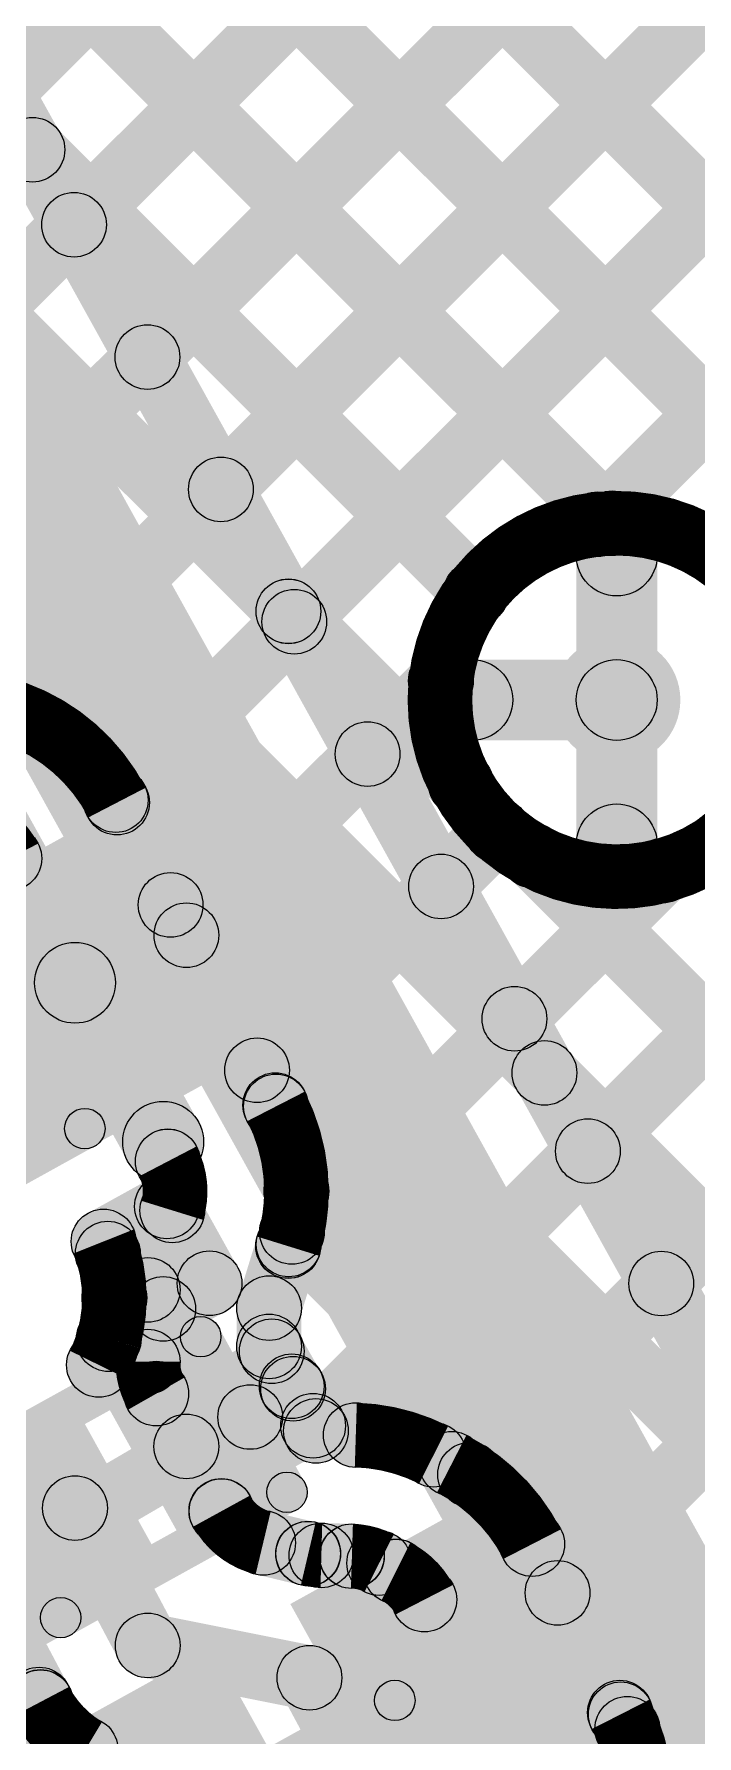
# Model space of a CAD drawing. Header units: millimetres. Extents: x 2.72 to 4.82, y 2.46 to 3.29.
# Drawn here: x 4.3459 to 4.4279, y 2.7638 to 2.9744 of the extents above; entities that cross this region are included whole.
import ezdxf

# ---------------------------------------------------------------- set-up
doc = ezdxf.new("R2010")
doc.units = ezdxf.units.MM
doc.header["$MEASUREMENT"] = 0
for name, color, linetype in [('BottomLayer', 5, 'Continuous'), ('BottomPaste', 16, 'Continuous'), ('BottomSolder', 6, 'Continuous'), ('TopLayer', 1, 'Continuous'), ('TopOverlay', 2, 'Continuous'), ('TopPaste', 8, 'Continuous'), ('TopSolder', 216, 'Continuous'), ('ViaHoleLayer', 16, 'Continuous')]:
    doc.layers.add(name, color=color, linetype=linetype)

# ---------------------------------------------------------------- blocks, each defined once
blk = doc.blocks.new('CAP_0201_B_8')
at = {"layer": 'BottomLayer'}
for points in [[(-0.01772, 0.00591), (-0.00591, 0.00591), (-0.00591, -0.00591), (-0.01772, -0.00591)], [(0.00591, 0.00591), (0.01772, 0.00591), (0.01772, -0.00591), (0.00591, -0.00591)]]:
    blk.add_hatch(color=5, dxfattribs=at).paths.add_polyline_path(points)
at = {"layer": 'BottomPaste'}
for points in [[(-0.01772, 0.00591), (-0.00591, 0.00591), (-0.00591, -0.00591), (-0.01772, -0.00591)], [(0.00591, 0.00591), (0.01772, 0.00591), (0.01772, -0.00591), (0.00591, -0.00591)]]:
    blk.add_hatch(color=16, dxfattribs=at).paths.add_polyline_path(points)
at = {"layer": 'BottomSolder'}
for points in [[(-0.01988, 0.00807), (-0.00374, 0.00807), (-0.00374, -0.00807), (-0.01988, -0.00807)], [(0.00374, 0.00807), (0.01988, 0.00807), (0.01988, -0.00807), (0.00374, -0.00807)]]:
    blk.add_hatch(color=6, dxfattribs=at).paths.add_polyline_path(points)
blk = doc.blocks.new('CAP_0201_B_9')
at = {"layer": 'BottomLayer'}
for points in [[(-0.01772, 0.00591), (-0.00591, 0.00591), (-0.00591, -0.00591), (-0.01772, -0.00591)], [(0.00591, 0.00591), (0.01772, 0.00591), (0.01772, -0.00591), (0.00591, -0.00591)]]:
    blk.add_hatch(color=5, dxfattribs=at).paths.add_polyline_path(points)
at = {"layer": 'BottomPaste'}
for points in [[(-0.01772, 0.00591), (-0.00591, 0.00591), (-0.00591, -0.00591), (-0.01772, -0.00591)], [(0.00591, 0.00591), (0.01772, 0.00591), (0.01772, -0.00591), (0.00591, -0.00591)]]:
    blk.add_hatch(color=16, dxfattribs=at).paths.add_polyline_path(points)
at = {"layer": 'BottomSolder'}
for points in [[(-0.01988, 0.00807), (-0.00374, 0.00807), (-0.00374, -0.00807), (-0.01988, -0.00807)], [(0.00374, 0.00807), (0.01988, 0.00807), (0.01988, -0.00807), (0.00374, -0.00807)]]:
    blk.add_hatch(color=6, dxfattribs=at).paths.add_polyline_path(points)
blk = doc.blocks.new('R__0402_B_44')
at = {"layer": 'BottomLayer'}
for points in [[(-0.0095, 0.0125), (-0.0095, -0.0125), (-0.0275, -0.0125), (-0.0275, 0.0125)], [(0.0275, 0.0125), (0.0275, -0.0125), (0.0095, -0.0125), (0.0095, 0.0125)]]:
    blk.add_hatch(color=5, dxfattribs=at).paths.add_polyline_path(points)
at = {"layer": 'BottomPaste'}
for points in [[(-0.0095, 0.0125), (-0.0095, -0.0125), (-0.0275, -0.0125), (-0.0275, 0.0125)], [(0.0275, 0.0125), (0.0275, -0.0125), (0.0095, -0.0125), (0.0095, 0.0125)]]:
    blk.add_hatch(color=16, dxfattribs=at).paths.add_polyline_path(points)
at = {"layer": 'BottomSolder'}
for points in [[(-0.0055, 0.0165), (-0.0055, -0.0165), (-0.0315, -0.0165), (-0.0315, 0.0165)], [(0.0315, 0.0165), (0.0315, -0.0165), (0.0055, -0.0165), (0.0055, 0.0165)]]:
    blk.add_hatch(color=6, dxfattribs=at).paths.add_polyline_path(points)
blk = doc.blocks.new('R__0402_B_45')
at = {"layer": 'BottomLayer'}
for points in [[(-0.0095, 0.0125), (-0.0095, -0.0125), (-0.0275, -0.0125), (-0.0275, 0.0125)], [(0.0275, 0.0125), (0.0275, -0.0125), (0.0095, -0.0125), (0.0095, 0.0125)]]:
    blk.add_hatch(color=5, dxfattribs=at).paths.add_polyline_path(points)
at = {"layer": 'BottomPaste'}
for points in [[(-0.0095, 0.0125), (-0.0095, -0.0125), (-0.0275, -0.0125), (-0.0275, 0.0125)], [(0.0275, 0.0125), (0.0275, -0.0125), (0.0095, -0.0125), (0.0095, 0.0125)]]:
    blk.add_hatch(color=16, dxfattribs=at).paths.add_polyline_path(points)
at = {"layer": 'BottomSolder'}
for points in [[(-0.0055, 0.0165), (-0.0055, -0.0165), (-0.0315, -0.0165), (-0.0315, 0.0165)], [(0.0315, 0.0165), (0.0315, -0.0165), (0.0055, -0.0165), (0.0055, 0.0165)]]:
    blk.add_hatch(color=6, dxfattribs=at).paths.add_polyline_path(points)
blk = doc.blocks.new('LED_0201_87')
at = {"layer": 'TopLayer'}
for points in [[(-0.01181, 0.00689), (-0.00394, 0.00689), (-0.00394, -0.00689), (-0.01181, -0.00689)], [(0.00394, 0.00689), (0.01181, 0.00689), (0.01181, -0.00689), (0.00394, -0.00689)]]:
    blk.add_hatch(color=1, dxfattribs=at).paths.add_polyline_path(points)
at = {"layer": 'TopOverlay'}
h = blk.add_hatch(color=2, dxfattribs=at)
edge = h.paths.add_edge_path()
edge.add_arc((-0.016, 0.011), 0.0025, 0, 360)
h = blk.add_hatch(color=2, dxfattribs=at)
edge = h.paths.add_edge_path()
edge.add_arc((-0.016, 0.011), 0.0025, 0, 360)
for points in [[(0.016, 0.0135), (0.016, 0.0085), (-0.016, 0.0085), (-0.016, 0.0135)], [(0.016, -0.013), (0.029, -0.013), (0.029, 0.013), (0.016, 0.013)], [(-0.0135, -0.011), (-0.0185, -0.011), (-0.0185, 0.011), (-0.0135, 0.011)], [(0.013, -0.011), (0.017, -0.011), (0.017, 0.011), (0.013, 0.011)], [(0.016, -0.0085), (0.016, -0.0135), (-0.016, -0.0135), (-0.016, -0.0085)]]:
    blk.add_hatch(color=2, dxfattribs=at).paths.add_polyline_path(points)
h = blk.add_hatch(color=2, dxfattribs=at)
edge = h.paths.add_edge_path()
edge.add_arc((0.016, 0.011), 0.0025, 0, 360)
h = blk.add_hatch(color=2, dxfattribs=at)
edge = h.paths.add_edge_path()
edge.add_arc((-0.016, -0.011), 0.0025, 0, 360)
h = blk.add_hatch(color=2, dxfattribs=at)
edge = h.paths.add_edge_path()
edge.add_arc((-0.016, -0.011), 0.0025, 0, 360)
h = blk.add_hatch(color=2, dxfattribs=at)
edge = h.paths.add_edge_path()
edge.add_arc((0.016, -0.011), 0.0025, 0, 360)
at = {"layer": 'TopPaste'}
for points in [[(-0.01181, 0.00689), (-0.00394, 0.00689), (-0.00394, -0.00689), (-0.01181, -0.00689)], [(0.00394, 0.00689), (0.01181, 0.00689), (0.01181, -0.00689), (0.00394, -0.00689)]]:
    blk.add_hatch(color=8, dxfattribs=at).paths.add_polyline_path(points)
at = {"layer": 'TopSolder'}
for points in [[(-0.01398, 0.00906), (-0.00177, 0.00906), (-0.00177, -0.00906), (-0.01398, -0.00906)], [(0.00177, 0.00906), (0.01398, 0.00906), (0.01398, -0.00906), (0.00177, -0.00906)]]:
    blk.add_hatch(color=216, dxfattribs=at).paths.add_polyline_path(points)
at = {"layer": 'TopOverlay'}
for centre in [(-0.016, 0.011), (-0.016, 0.011), (0.016, 0.011), (-0.016, -0.011), (-0.016, -0.011), (0.016, -0.011)]:
    blk.add_circle(centre, 0.0025, dxfattribs=at)
blk = doc.blocks.new('LED_0201_88')
at = {"layer": 'TopLayer'}
for points in [[(-0.01181, 0.00689), (-0.00394, 0.00689), (-0.00394, -0.00689), (-0.01181, -0.00689)], [(0.00394, 0.00689), (0.01181, 0.00689), (0.01181, -0.00689), (0.00394, -0.00689)]]:
    blk.add_hatch(color=1, dxfattribs=at).paths.add_polyline_path(points)
at = {"layer": 'TopOverlay'}
h = blk.add_hatch(color=2, dxfattribs=at)
edge = h.paths.add_edge_path()
edge.add_arc((-0.016, 0.011), 0.0025, 0, 360)
h = blk.add_hatch(color=2, dxfattribs=at)
edge = h.paths.add_edge_path()
edge.add_arc((-0.016, 0.011), 0.0025, 0, 360)
for points in [[(0.016, 0.0135), (0.016, 0.0085), (-0.016, 0.0085), (-0.016, 0.0135)], [(0.016, -0.013), (0.029, -0.013), (0.029, 0.013), (0.016, 0.013)], [(-0.0135, -0.011), (-0.0185, -0.011), (-0.0185, 0.011), (-0.0135, 0.011)], [(0.013, -0.011), (0.017, -0.011), (0.017, 0.011), (0.013, 0.011)], [(0.016, -0.0085), (0.016, -0.0135), (-0.016, -0.0135), (-0.016, -0.0085)]]:
    blk.add_hatch(color=2, dxfattribs=at).paths.add_polyline_path(points)
h = blk.add_hatch(color=2, dxfattribs=at)
edge = h.paths.add_edge_path()
edge.add_arc((0.016, 0.011), 0.0025, 0, 360)
h = blk.add_hatch(color=2, dxfattribs=at)
edge = h.paths.add_edge_path()
edge.add_arc((-0.016, -0.011), 0.0025, 0, 360)
h = blk.add_hatch(color=2, dxfattribs=at)
edge = h.paths.add_edge_path()
edge.add_arc((-0.016, -0.011), 0.0025, 0, 360)
h = blk.add_hatch(color=2, dxfattribs=at)
edge = h.paths.add_edge_path()
edge.add_arc((0.016, -0.011), 0.0025, 0, 360)
at = {"layer": 'TopPaste'}
for points in [[(-0.01181, 0.00689), (-0.00394, 0.00689), (-0.00394, -0.00689), (-0.01181, -0.00689)], [(0.00394, 0.00689), (0.01181, 0.00689), (0.01181, -0.00689), (0.00394, -0.00689)]]:
    blk.add_hatch(color=8, dxfattribs=at).paths.add_polyline_path(points)
at = {"layer": 'TopSolder'}
for points in [[(-0.01398, 0.00906), (-0.00177, 0.00906), (-0.00177, -0.00906), (-0.01398, -0.00906)], [(0.00177, 0.00906), (0.01398, 0.00906), (0.01398, -0.00906), (0.00177, -0.00906)]]:
    blk.add_hatch(color=216, dxfattribs=at).paths.add_polyline_path(points)
at = {"layer": 'TopOverlay'}
for centre in [(-0.016, 0.011), (-0.016, 0.011), (0.016, 0.011), (-0.016, -0.011), (-0.016, -0.011), (0.016, -0.011)]:
    blk.add_circle(centre, 0.0025, dxfattribs=at)
blk = doc.blocks.new('LED_0201_89')
at = {"layer": 'TopLayer'}
for points in [[(-0.01181, 0.00689), (-0.00394, 0.00689), (-0.00394, -0.00689), (-0.01181, -0.00689)], [(0.00394, 0.00689), (0.01181, 0.00689), (0.01181, -0.00689), (0.00394, -0.00689)]]:
    blk.add_hatch(color=1, dxfattribs=at).paths.add_polyline_path(points)
at = {"layer": 'TopOverlay'}
h = blk.add_hatch(color=2, dxfattribs=at)
edge = h.paths.add_edge_path()
edge.add_arc((-0.016, 0.011), 0.0025, 0, 360)
h = blk.add_hatch(color=2, dxfattribs=at)
edge = h.paths.add_edge_path()
edge.add_arc((-0.016, 0.011), 0.0025, 0, 360)
for points in [[(0.016, 0.0135), (0.016, 0.0085), (-0.016, 0.0085), (-0.016, 0.0135)], [(0.016, -0.013), (0.029, -0.013), (0.029, 0.013), (0.016, 0.013)], [(-0.0135, -0.011), (-0.0185, -0.011), (-0.0185, 0.011), (-0.0135, 0.011)], [(0.013, -0.011), (0.017, -0.011), (0.017, 0.011), (0.013, 0.011)], [(0.016, -0.0085), (0.016, -0.0135), (-0.016, -0.0135), (-0.016, -0.0085)]]:
    blk.add_hatch(color=2, dxfattribs=at).paths.add_polyline_path(points)
h = blk.add_hatch(color=2, dxfattribs=at)
edge = h.paths.add_edge_path()
edge.add_arc((0.016, 0.011), 0.0025, 0, 360)
h = blk.add_hatch(color=2, dxfattribs=at)
edge = h.paths.add_edge_path()
edge.add_arc((-0.016, -0.011), 0.0025, 0, 360)
h = blk.add_hatch(color=2, dxfattribs=at)
edge = h.paths.add_edge_path()
edge.add_arc((-0.016, -0.011), 0.0025, 0, 360)
h = blk.add_hatch(color=2, dxfattribs=at)
edge = h.paths.add_edge_path()
edge.add_arc((0.016, -0.011), 0.0025, 0, 360)
at = {"layer": 'TopPaste'}
for points in [[(-0.01181, 0.00689), (-0.00394, 0.00689), (-0.00394, -0.00689), (-0.01181, -0.00689)], [(0.00394, 0.00689), (0.01181, 0.00689), (0.01181, -0.00689), (0.00394, -0.00689)]]:
    blk.add_hatch(color=8, dxfattribs=at).paths.add_polyline_path(points)
at = {"layer": 'TopSolder'}
for points in [[(-0.01398, 0.00906), (-0.00177, 0.00906), (-0.00177, -0.00906), (-0.01398, -0.00906)], [(0.00177, 0.00906), (0.01398, 0.00906), (0.01398, -0.00906), (0.00177, -0.00906)]]:
    blk.add_hatch(color=216, dxfattribs=at).paths.add_polyline_path(points)
at = {"layer": 'TopOverlay'}
for centre in [(-0.016, 0.011), (-0.016, 0.011), (0.016, 0.011), (-0.016, -0.011), (-0.016, -0.011), (0.016, -0.011)]:
    blk.add_circle(centre, 0.0025, dxfattribs=at)

msp = doc.modelspace()

# ---------------------------------------------------------------- hatches: boundary and pattern name
at = {"layer": 'BottomLayer'}
for points in [[(4.44375, 2.70521), (4.46723, 2.71823), (4.15566, 3.28032), (4.13217, 3.2673)], [(4.22305, 3.17318), (4.23005, 3.17706), (4.45291, 2.77499), (4.44592, 2.77111)], [(4.2297, 3.17229), (4.23536, 3.17795), (4.49711, 2.9162), (4.49146, 2.91054)], [(4.34463, 2.96436), (4.33897, 2.97002), (4.5469, 3.17795), (4.55256, 3.17229)], [(4.35371, 2.94798), (4.34805, 2.95364), (4.57236, 3.17795), (4.57802, 3.17229)], [(4.36279, 2.93161), (4.35713, 2.93726), (4.59781, 3.17795), (4.60347, 3.17229)], [(4.37187, 2.91523), (4.36621, 2.92089), (4.62327, 3.17795), (4.62893, 3.17229)], [(4.38094, 2.89885), (4.37529, 2.90451), (4.64873, 3.17795), (4.65438, 3.17229)], [(4.41847, 2.91092), (4.41281, 2.91657), (4.66357, 3.16734), (4.66923, 3.16168)], [(4.24793, 3.1286), (4.25359, 3.13426), (4.47726, 2.91059), (4.4716, 2.90493)], [(4.27959, 3.07149), (4.28525, 3.07715), (4.44763, 2.91477), (4.44197, 2.90911)], [(4.31125, 3.01437), (4.31691, 3.02003), (4.42025, 2.91669), (4.41459, 2.91104)], [(4.34291, 2.95726), (4.34857, 2.96291), (4.40342, 2.90807), (4.39776, 2.90241)], [(4.423, 2.892), (4.413, 2.892), (4.413, 2.90987), (4.423, 2.90987)], [(4.37457, 2.90014), (4.38023, 2.9058), (4.40157, 2.88446), (4.39591, 2.8788)], [(4.37458, 2.90014), (4.38023, 2.90579), (4.40157, 2.88445), (4.39591, 2.8788)], [(4.39002, 2.88247), (4.38437, 2.88813), (4.39343, 2.89719), (4.39908, 2.89153)], [(4.40013, 2.887), (4.40013, 2.897), (4.418, 2.897), (4.418, 2.887)], [(4.423, 2.87413), (4.413, 2.87413), (4.413, 2.892), (4.423, 2.892)], [(4.33572, 2.87425), (4.34446, 2.8791), (4.35537, 2.85942), (4.34663, 2.85458)], [(4.34969, 2.83489), (4.37945, 2.85138), (4.36431, 2.8787), (4.33455, 2.86221)], [(4.3991, 2.8661), (4.39344, 2.87175), (4.40039, 2.8787), (4.40605, 2.87304)], [(4.4048, 2.86991), (4.41046, 2.87557), (4.47289, 2.81314), (4.46724, 2.80748)], [(4.4048, 2.86991), (4.41045, 2.87557), (4.47289, 2.81313), (4.46724, 2.80748)], [(4.42634, 2.81696), (4.42068, 2.82262), (4.47467, 2.87661), (4.48032, 2.87095)], [(4.40818, 2.84972), (4.40252, 2.85538), (4.42085, 2.87371), (4.42651, 2.86805)], [(4.41726, 2.83334), (4.4116, 2.839), (4.44611, 2.8735), (4.45176, 2.86785)], [(4.34663, 2.85458), (4.35537, 2.85942), (4.36628, 2.83975), (4.35754, 2.8349)], [(4.40624, 2.84302), (4.41189, 2.84868), (4.46381, 2.79676), (4.45816, 2.7911)], [(4.35647, 2.82149), (4.35259, 2.82849), (4.36043, 2.83283), (4.36431, 2.82584)], [(4.35887, 2.82739), (4.36586, 2.83127), (4.37114, 2.82176), (4.36414, 2.81788)], [(4.35223, 2.82066), (4.35789, 2.82631), (4.36474, 2.81947), (4.35908, 2.81381)], [(4.35711, 2.80941), (4.35323, 2.8164), (4.3657, 2.82331), (4.36958, 2.81632)], [(4.34006, 2.77957), (4.33602, 2.78648), (4.37065, 2.80673), (4.37469, 2.79982)], [(4.39569, 2.74989), (4.42545, 2.76638), (4.41031, 2.7937), (4.38055, 2.77721)], [(4.36724, 2.77278), (4.34813, 2.76219), (4.36743, 2.72736), (4.38655, 2.73795)]]:
    msp.add_hatch(color=5, dxfattribs=at).paths.add_polyline_path(points)
h = msp.add_hatch(color=5, dxfattribs=at)
edge = h.paths.add_edge_path()
edge.add_arc((4.34574, 2.96009), 0.004, 0, 360)
h = msp.add_hatch(color=5, dxfattribs=at)
edge = h.paths.add_edge_path()
edge.add_arc((4.35088, 2.95081), 0.004, 0, 360)
h = msp.add_hatch(color=5, dxfattribs=at)
edge = h.paths.add_edge_path()
edge.add_arc((4.35996, 2.93443), 0.004, 0, 360)
h = msp.add_hatch(color=5, dxfattribs=at)
edge = h.paths.add_edge_path()
edge.add_arc((4.36904, 2.91806), 0.004, 0, 360)
h = msp.add_hatch(color=5, dxfattribs=at)
edge = h.paths.add_edge_path()
edge.add_arc((4.41564, 2.91375), 0.004, 0, 360)
h = msp.add_hatch(color=5, dxfattribs=at)
edge = h.paths.add_edge_path()
edge.add_arc((4.41742, 2.91387), 0.004, 0, 360)
h = msp.add_hatch(color=5, dxfattribs=at)
edge = h.paths.add_edge_path()
edge.add_arc((4.418, 2.90987), 0.005, 0, 360)
h = msp.add_hatch(color=5, dxfattribs=at)
edge = h.paths.add_edge_path()
edge.add_arc((4.40059, 2.90524), 0.004, 0, 360)
h = msp.add_hatch(color=5, dxfattribs=at)
edge = h.paths.add_edge_path()
edge.add_arc((4.3774, 2.90297), 0.004, 0, 360)
h = msp.add_hatch(color=5, dxfattribs=at)
edge = h.paths.add_edge_path()
edge.add_arc((4.3774, 2.90296), 0.004, 0, 360)
h = msp.add_hatch(color=5, dxfattribs=at)
edge = h.paths.add_edge_path()
edge.add_arc((4.37812, 2.90168), 0.004, 0, 360)
h = msp.add_hatch(color=5, dxfattribs=at)
edge = h.paths.add_edge_path()
edge.add_arc((4.39625, 2.89436), 0.004, 0, 360)
h = msp.add_hatch(color=5, dxfattribs=at)
edge = h.paths.add_edge_path()
edge.add_arc((4.418, 2.892), 0.00787, 0, 360)
h = msp.add_hatch(color=5, dxfattribs=at)
edge = h.paths.add_edge_path()
edge.add_arc((4.40013, 2.892), 0.005, 0, 360)
h = msp.add_hatch(color=5, dxfattribs=at)
edge = h.paths.add_edge_path()
edge.add_arc((4.418, 2.892), 0.005, 0, 360)
h = msp.add_hatch(color=5, dxfattribs=at)
edge = h.paths.add_edge_path()
edge.add_arc((4.418, 2.892), 0.005, 0, 360)
h = msp.add_hatch(color=5, dxfattribs=at)
edge = h.paths.add_edge_path()
edge.add_arc((4.418, 2.892), 0.005, 0, 360)
h = msp.add_hatch(color=5, dxfattribs=at)
edge = h.paths.add_edge_path()
edge.add_arc((4.38719, 2.8853), 0.004, 0, 360)
h = msp.add_hatch(color=5, dxfattribs=at)
edge = h.paths.add_edge_path()
edge.add_arc((4.39874, 2.88163), 0.004, 0, 360)
h = msp.add_hatch(color=5, dxfattribs=at)
edge = h.paths.add_edge_path()
edge.add_arc((4.39874, 2.88163), 0.004, 0, 360)
h = msp.add_hatch(color=5, dxfattribs=at)
edge = h.paths.add_edge_path()
edge.add_arc((4.40322, 2.87587), 0.004, 0, 360)
h = msp.add_hatch(color=5, dxfattribs=at)
edge = h.paths.add_edge_path()
edge.add_arc((4.418, 2.87413), 0.005, 0, 360)
h = msp.add_hatch(color=5, dxfattribs=at)
edge = h.paths.add_edge_path()
edge.add_arc((4.43124, 2.87459), 0.004, 0, 360)
h = msp.add_hatch(color=5, dxfattribs=at)
edge = h.paths.add_edge_path()
edge.add_arc((4.40763, 2.87274), 0.004, 0, 360)
h = msp.add_hatch(color=5, dxfattribs=at)
edge = h.paths.add_edge_path()
edge.add_arc((4.40763, 2.87274), 0.004, 0, 360)
h = msp.add_hatch(color=5, dxfattribs=at)
edge = h.paths.add_edge_path()
edge.add_arc((4.42368, 2.87088), 0.004, 0, 360)
h = msp.add_hatch(color=5, dxfattribs=at)
edge = h.paths.add_edge_path()
edge.add_arc((4.39627, 2.86892), 0.004, 0, 360)
h = msp.add_hatch(color=5, dxfattribs=at)
edge = h.paths.add_edge_path()
edge.add_arc((4.351, 2.857), 0.005, 0, 360)
h = msp.add_hatch(color=5, dxfattribs=at)
edge = h.paths.add_edge_path()
edge.add_arc((4.351, 2.857), 0.005, 0, 360)
h = msp.add_hatch(color=5, dxfattribs=at)
edge = h.paths.add_edge_path()
edge.add_arc((4.40535, 2.85255), 0.004, 0, 360)
h = msp.add_hatch(color=5, dxfattribs=at)
edge = h.paths.add_edge_path()
edge.add_arc((4.40906, 2.84585), 0.004, 0, 360)
h = msp.add_hatch(color=5, dxfattribs=at)
edge = h.paths.add_edge_path()
edge.add_arc((4.36191, 2.83732), 0.005, 0, 360)
h = msp.add_hatch(color=5, dxfattribs=at)
edge = h.paths.add_edge_path()
edge.add_arc((4.41443, 2.83617), 0.004, 0, 360)
h = msp.add_hatch(color=5, dxfattribs=at)
edge = h.paths.add_edge_path()
edge.add_arc((4.36237, 2.82933), 0.004, 0, 360)
h = msp.add_hatch(color=5, dxfattribs=at)
edge = h.paths.add_edge_path()
edge.add_arc((4.36237, 2.82933), 0.004, 0, 360)
h = msp.add_hatch(color=5, dxfattribs=at)
edge = h.paths.add_edge_path()
edge.add_arc((4.35453, 2.82499), 0.004, 0, 360)
h = msp.add_hatch(color=5, dxfattribs=at)
edge = h.paths.add_edge_path()
edge.add_arc((4.35453, 2.82499), 0.004, 0, 360)
h = msp.add_hatch(color=5, dxfattribs=at)
edge = h.paths.add_edge_path()
edge.add_arc((4.35506, 2.82349), 0.004, 0, 360)
h = msp.add_hatch(color=5, dxfattribs=at)
edge = h.paths.add_edge_path()
edge.add_arc((4.36764, 2.81982), 0.004, 0, 360)
h = msp.add_hatch(color=5, dxfattribs=at)
edge = h.paths.add_edge_path()
edge.add_arc((4.36764, 2.81982), 0.004, 0, 360)
h = msp.add_hatch(color=5, dxfattribs=at)
edge = h.paths.add_edge_path()
edge.add_arc((4.42351, 2.81979), 0.004, 0, 360)
h = msp.add_hatch(color=5, dxfattribs=at)
edge = h.paths.add_edge_path()
edge.add_arc((4.35587, 2.818), 0.004, 0, 360)
h = msp.add_hatch(color=5, dxfattribs=at)
edge = h.paths.add_edge_path()
edge.add_arc((4.35587, 2.818), 0.004, 0, 360)
h = msp.add_hatch(color=5, dxfattribs=at)
edge = h.paths.add_edge_path()
edge.add_arc((4.36191, 2.81664), 0.004, 0, 360)
h = msp.add_hatch(color=5, dxfattribs=at)
edge = h.paths.add_edge_path()
edge.add_arc((4.35517, 2.8129), 0.004, 0, 360)
h = msp.add_hatch(color=5, dxfattribs=at)
edge = h.paths.add_edge_path()
edge.add_arc((4.35517, 2.8129), 0.004, 0, 360)
h = msp.add_hatch(color=5, dxfattribs=at)
edge = h.paths.add_edge_path()
edge.add_arc((4.35517, 2.8129), 0.004, 0, 360)
h = msp.add_hatch(color=5, dxfattribs=at)
edge = h.paths.add_edge_path()
edge.add_arc((4.35395, 2.80971), 0.004, 0, 360)
h = msp.add_hatch(color=5, dxfattribs=at)
edge = h.paths.add_edge_path()
edge.add_arc((4.37267, 2.80327), 0.004, 0, 360)
at = {"layer": 'TopLayer'}
for points in [[(4.16797, 3.18311), (4.17363, 3.18877), (4.44763, 2.91477), (4.44197, 2.90911)], [(4.19344, 3.1831), (4.19909, 3.18876), (4.47726, 2.91059), (4.4716, 2.90493)], [(4.2189, 3.18309), (4.22456, 3.18875), (4.49711, 2.9162), (4.49146, 2.91054)], [(4.32454, 2.94426), (4.31888, 2.94992), (4.55756, 3.1886), (4.56321, 3.18294)], [(4.32841, 2.92269), (4.32276, 2.92834), (4.583, 3.18859), (4.58866, 3.18293)], [(4.32923, 2.89805), (4.32357, 2.90371), (4.60845, 3.18858), (4.6141, 3.18292)], [(4.3447, 2.88806), (4.33905, 2.89372), (4.63389, 3.18857), (4.63955, 3.18291)], [(4.35887, 2.87677), (4.35321, 2.88243), (4.65934, 3.18856), (4.66499, 3.1829)], [(4.41847, 2.91092), (4.41281, 2.91657), (4.67173, 3.17549), (4.67738, 3.16983)], [(4.19802, 3.12761), (4.20368, 3.13326), (4.42025, 2.91669), (4.41459, 2.91104)], [(4.27158, 3.02859), (4.27724, 3.03425), (4.40342, 2.90807), (4.39776, 2.90241)], [(4.27348, 3.00123), (4.27914, 3.00689), (4.40157, 2.88446), (4.39591, 2.8788)], [(4.27348, 3.00123), (4.27914, 3.00689), (4.40157, 2.88445), (4.39591, 2.8788)], [(4.41351, 2.77868), (4.40785, 2.78434), (4.5804, 2.95688), (4.58605, 2.95122)], [(4.32209, 2.92717), (4.32775, 2.93282), (4.4873, 2.77327), (4.48165, 2.76761)], [(4.42214, 2.76186), (4.41649, 2.76752), (4.57632, 2.92735), (4.58198, 2.9217)], [(4.423, 2.892), (4.413, 2.892), (4.413, 2.90987), (4.423, 2.90987)], [(4.36761, 2.86006), (4.36195, 2.86572), (4.39343, 2.89719), (4.39908, 2.89153)], [(4.40013, 2.887), (4.40013, 2.897), (4.418, 2.897), (4.418, 2.887)], [(4.423, 2.87413), (4.413, 2.87413), (4.413, 2.892), (4.423, 2.892)], [(4.35265, 2.87745), (4.35974, 2.88116), (4.37931, 2.84372), (4.37222, 2.84001)], [(4.37635, 2.84334), (4.37069, 2.849), (4.40039, 2.8787), (4.40605, 2.87304)], [(4.40269, 2.79331), (4.39703, 2.79897), (4.47467, 2.87661), (4.48032, 2.87095)], [(4.4048, 2.86991), (4.41046, 2.87557), (4.49672, 2.78931), (4.49106, 2.78366)], [(4.4048, 2.86991), (4.41045, 2.87557), (4.49671, 2.78931), (4.49106, 2.78365)], [(4.33934, 2.87053), (4.34643, 2.87424), (4.36602, 2.83677), (4.35893, 2.83306)], [(4.38025, 2.82179), (4.37459, 2.82745), (4.42085, 2.87371), (4.42651, 2.86805)], [(4.38328, 2.79936), (4.37762, 2.80502), (4.44611, 2.8735), (4.45176, 2.86785)], [(4.35999, 2.86381), (4.36565, 2.86946), (4.48083, 2.75428), (4.47517, 2.74862)], [(4.35891, 2.8331), (4.36604, 2.83673), (4.36605, 2.83672), (4.35892, 2.83309)], [(4.36382, 2.81782), (4.35618, 2.82018), (4.35921, 2.83002), (4.36685, 2.82767)], [(4.375, 2.82334), (4.38066, 2.829), (4.48047, 2.72918), (4.47482, 2.72353)], [(4.37882, 2.81557), (4.37118, 2.81792), (4.37354, 2.82561), (4.38119, 2.82326)], [(4.356, 2.819), (4.364, 2.819), (4.364, 2.81012), (4.356, 2.81012)], [(4.371, 2.81674), (4.379, 2.81674), (4.379, 2.812), (4.371, 2.812)], [(4.37186, 2.80942), (4.37881, 2.81338), (4.38128, 2.80905), (4.37433, 2.80509)], [(4.35758, 2.80417), (4.36453, 2.80814), (4.36825, 2.80162), (4.3613, 2.79765)], [(4.37445, 2.80486), (4.38149, 2.80867), (4.38431, 2.80346), (4.37728, 2.79965)], [(4.36126, 2.79773), (4.36829, 2.80154), (4.37262, 2.79356), (4.36558, 2.78975)], [(4.34746, 2.79013), (4.35454, 2.79387), (4.36354, 2.77687), (4.35646, 2.77313)], [(4.36558, 2.78976), (4.37262, 2.79356), (4.37264, 2.79352), (4.3656, 2.78972)], [(4.37334, 2.7838), (4.3752, 2.79158), (4.38075, 2.79025), (4.37889, 2.78247)], [(4.37889, 2.78247), (4.38075, 2.79025), (4.38078, 2.79025), (4.37892, 2.78247)], [(4.38136, 2.78215), (4.38157, 2.79015), (4.38533, 2.79005), (4.38512, 2.78205)], [(4.3851, 2.78205), (4.38535, 2.79005), (4.38538, 2.79004), (4.38512, 2.78205)], [(4.38683, 2.78161), (4.39041, 2.78877), (4.39247, 2.78774), (4.38889, 2.78058)], [(4.404, 2.7857), (4.41109, 2.78939), (4.42194, 2.76853), (4.41484, 2.76484)], [(4.33421, 2.78311), (4.34128, 2.78685), (4.35027, 2.76988), (4.3432, 2.76613)], [(4.38884, 2.78061), (4.39252, 2.78771), (4.39253, 2.78771), (4.38885, 2.7806)], [(4.39066, 2.77882), (4.39776, 2.78251), (4.40865, 2.76158), (4.40155, 2.75789)], [(4.35922, 2.77108), (4.36078, 2.77892), (4.38078, 2.77492), (4.37922, 2.76708)], [(4.37647, 2.76911), (4.38353, 2.77289), (4.3923, 2.75652), (4.38525, 2.75274)], [(4.14281, 2.55889), (4.13715, 2.56455), (4.34374, 2.77114), (4.3494, 2.76548)], [(4.34342, 2.75263), (4.33954, 2.75963), (4.35036, 2.76563), (4.35424, 2.75863)]]:
    msp.add_hatch(color=1, dxfattribs=at).paths.add_polyline_path(points)
h = msp.add_hatch(color=1, dxfattribs=at)
edge = h.paths.add_edge_path()
edge.add_arc((4.41564, 2.91375), 0.004, 0, 360)
h = msp.add_hatch(color=1, dxfattribs=at)
edge = h.paths.add_edge_path()
edge.add_arc((4.41742, 2.91387), 0.004, 0, 360)
h = msp.add_hatch(color=1, dxfattribs=at)
edge = h.paths.add_edge_path()
edge.add_arc((4.418, 2.90987), 0.005, 0, 360)
h = msp.add_hatch(color=1, dxfattribs=at)
edge = h.paths.add_edge_path()
edge.add_arc((4.40059, 2.90524), 0.004, 0, 360)
h = msp.add_hatch(color=1, dxfattribs=at)
edge = h.paths.add_edge_path()
edge.add_arc((4.39625, 2.89436), 0.004, 0, 360)
h = msp.add_hatch(color=1, dxfattribs=at)
edge = h.paths.add_edge_path()
edge.add_arc((4.418, 2.892), 0.00787, 0, 360)
h = msp.add_hatch(color=1, dxfattribs=at)
edge = h.paths.add_edge_path()
edge.add_arc((4.40013, 2.892), 0.005, 0, 360)
h = msp.add_hatch(color=1, dxfattribs=at)
edge = h.paths.add_edge_path()
edge.add_arc((4.418, 2.892), 0.005, 0, 360)
h = msp.add_hatch(color=1, dxfattribs=at)
edge = h.paths.add_edge_path()
edge.add_arc((4.418, 2.892), 0.005, 0, 360)
h = msp.add_hatch(color=1, dxfattribs=at)
edge = h.paths.add_edge_path()
edge.add_arc((4.418, 2.892), 0.005, 0, 360)
h = msp.add_hatch(color=1, dxfattribs=at)
edge = h.paths.add_edge_path()
edge.add_arc((4.39874, 2.88163), 0.004, 0, 360)
h = msp.add_hatch(color=1, dxfattribs=at)
edge = h.paths.add_edge_path()
edge.add_arc((4.39874, 2.88163), 0.004, 0, 360)
h = msp.add_hatch(color=1, dxfattribs=at)
edge = h.paths.add_edge_path()
edge.add_arc((4.35604, 2.8796), 0.004, 0, 360)
h = msp.add_hatch(color=1, dxfattribs=at)
edge = h.paths.add_edge_path()
edge.add_arc((4.3562, 2.8793), 0.004, 0, 360)
h = msp.add_hatch(color=1, dxfattribs=at)
edge = h.paths.add_edge_path()
edge.add_arc((4.3562, 2.8793), 0.004, 0, 360)
h = msp.add_hatch(color=1, dxfattribs=at)
edge = h.paths.add_edge_path()
edge.add_arc((4.40322, 2.87587), 0.004, 0, 360)
h = msp.add_hatch(color=1, dxfattribs=at)
edge = h.paths.add_edge_path()
edge.add_arc((4.418, 2.87413), 0.005, 0, 360)
h = msp.add_hatch(color=1, dxfattribs=at)
edge = h.paths.add_edge_path()
edge.add_arc((4.43124, 2.87459), 0.004, 0, 360)
h = msp.add_hatch(color=1, dxfattribs=at)
edge = h.paths.add_edge_path()
edge.add_arc((4.34289, 2.87239), 0.004, 0, 360)
h = msp.add_hatch(color=1, dxfattribs=at)
edge = h.paths.add_edge_path()
edge.add_arc((4.34289, 2.87239), 0.004, 0, 360)
h = msp.add_hatch(color=1, dxfattribs=at)
edge = h.paths.add_edge_path()
edge.add_arc((4.40763, 2.87274), 0.004, 0, 360)
h = msp.add_hatch(color=1, dxfattribs=at)
edge = h.paths.add_edge_path()
edge.add_arc((4.40763, 2.87274), 0.004, 0, 360)
h = msp.add_hatch(color=1, dxfattribs=at)
edge = h.paths.add_edge_path()
edge.add_arc((4.42368, 2.87088), 0.004, 0, 360)
h = msp.add_hatch(color=1, dxfattribs=at)
edge = h.paths.add_edge_path()
edge.add_arc((4.36282, 2.86664), 0.004, 0, 360)
h = msp.add_hatch(color=1, dxfattribs=at)
edge = h.paths.add_edge_path()
edge.add_arc((4.36478, 2.86289), 0.004, 0, 360)
h = msp.add_hatch(color=1, dxfattribs=at)
edge = h.paths.add_edge_path()
edge.add_arc((4.37352, 2.84617), 0.004, 0, 360)
h = msp.add_hatch(color=1, dxfattribs=at)
edge = h.paths.add_edge_path()
edge.add_arc((4.37577, 2.84186), 0.004, 0, 360)
h = msp.add_hatch(color=1, dxfattribs=at)
edge = h.paths.add_edge_path()
edge.add_arc((4.37585, 2.8417), 0.004, 0, 360)
h = msp.add_hatch(color=1, dxfattribs=at)
edge = h.paths.add_edge_path()
edge.add_arc((4.36248, 2.83491), 0.004, 0, 360)
h = msp.add_hatch(color=1, dxfattribs=at)
edge = h.paths.add_edge_path()
edge.add_arc((4.36248, 2.83491), 0.004, 0, 360)
h = msp.add_hatch(color=1, dxfattribs=at)
edge = h.paths.add_edge_path()
edge.add_arc((4.36248, 2.8349), 0.004, 0, 360)
h = msp.add_hatch(color=1, dxfattribs=at)
edge = h.paths.add_edge_path()
edge.add_arc((4.36248, 2.8349), 0.004, 0, 360)
h = msp.add_hatch(color=1, dxfattribs=at)
edge = h.paths.add_edge_path()
edge.add_arc((4.37839, 2.83121), 0.004, 0, 360)
h = msp.add_hatch(color=1, dxfattribs=at)
edge = h.paths.add_edge_path()
edge.add_arc((4.37839, 2.83121), 0.004, 0, 360)
h = msp.add_hatch(color=1, dxfattribs=at)
edge = h.paths.add_edge_path()
edge.add_arc((4.36303, 2.82884), 0.004, 0, 360)
h = msp.add_hatch(color=1, dxfattribs=at)
edge = h.paths.add_edge_path()
edge.add_arc((4.36303, 2.82884), 0.004, 0, 360)
h = msp.add_hatch(color=1, dxfattribs=at)
edge = h.paths.add_edge_path()
edge.add_arc((4.37737, 2.82443), 0.004, 0, 360)
h = msp.add_hatch(color=1, dxfattribs=at)
edge = h.paths.add_edge_path()
edge.add_arc((4.37736, 2.82441), 0.004, 0, 360)
h = msp.add_hatch(color=1, dxfattribs=at)
edge = h.paths.add_edge_path()
edge.add_arc((4.37742, 2.82462), 0.004, 0, 360)
h = msp.add_hatch(color=1, dxfattribs=at)
edge = h.paths.add_edge_path()
edge.add_arc((4.37783, 2.82617), 0.004, 0, 360)
h = msp.add_hatch(color=1, dxfattribs=at)
edge = h.paths.add_edge_path()
edge.add_arc((4.36, 2.819), 0.004, 0, 360)
h = msp.add_hatch(color=1, dxfattribs=at)
edge = h.paths.add_edge_path()
edge.add_arc((4.36, 2.819), 0.004, 0, 360)
h = msp.add_hatch(color=1, dxfattribs=at)
edge = h.paths.add_edge_path()
edge.add_arc((4.375, 2.81674), 0.004, 0, 360)
h = msp.add_hatch(color=1, dxfattribs=at)
edge = h.paths.add_edge_path()
edge.add_arc((4.375, 2.81674), 0.004, 0, 360)
h = msp.add_hatch(color=1, dxfattribs=at)
edge = h.paths.add_edge_path()
edge.add_arc((4.375, 2.812), 0.004, 0, 360)
h = msp.add_hatch(color=1, dxfattribs=at)
edge = h.paths.add_edge_path()
edge.add_arc((4.36, 2.81012), 0.004, 0, 360)
h = msp.add_hatch(color=1, dxfattribs=at)
edge = h.paths.add_edge_path()
edge.add_arc((4.36, 2.81012), 0.004, 0, 360)
h = msp.add_hatch(color=1, dxfattribs=at)
edge = h.paths.add_edge_path()
edge.add_arc((4.37533, 2.8114), 0.004, 0, 360)
h = msp.add_hatch(color=1, dxfattribs=at)
edge = h.paths.add_edge_path()
edge.add_arc((4.36105, 2.80616), 0.004, 0, 360)
h = msp.add_hatch(color=1, dxfattribs=at)
edge = h.paths.add_edge_path()
edge.add_arc((4.36105, 2.80616), 0.004, 0, 360)
h = msp.add_hatch(color=1, dxfattribs=at)
edge = h.paths.add_edge_path()
edge.add_arc((4.36105, 2.80616), 0.004, 0, 360)
h = msp.add_hatch(color=1, dxfattribs=at)
edge = h.paths.add_edge_path()
edge.add_arc((4.36105, 2.80616), 0.004, 0, 360)
h = msp.add_hatch(color=1, dxfattribs=at)
edge = h.paths.add_edge_path()
edge.add_arc((4.3778, 2.80707), 0.004, 0, 360)
h = msp.add_hatch(color=1, dxfattribs=at)
edge = h.paths.add_edge_path()
edge.add_arc((4.37797, 2.80677), 0.004, 0, 360)
h = msp.add_hatch(color=1, dxfattribs=at)
edge = h.paths.add_edge_path()
edge.add_arc((4.38045, 2.80219), 0.004, 0, 360)
h = msp.add_hatch(color=1, dxfattribs=at)
edge = h.paths.add_edge_path()
edge.add_arc((4.3808, 2.80155), 0.004, 0, 360)
h = msp.add_hatch(color=1, dxfattribs=at)
edge = h.paths.add_edge_path()
edge.add_arc((4.36477, 2.79963), 0.004, 0, 360)
h = msp.add_hatch(color=1, dxfattribs=at)
edge = h.paths.add_edge_path()
edge.add_arc((4.36477, 2.79963), 0.004, 0, 360)
h = msp.add_hatch(color=1, dxfattribs=at)
edge = h.paths.add_edge_path()
edge.add_arc((4.38573, 2.80104), 0.004, 0, 360)
h = msp.add_hatch(color=1, dxfattribs=at)
edge = h.paths.add_edge_path()
edge.add_arc((4.39536, 2.79859), 0.004, 0, 360)
h = msp.add_hatch(color=1, dxfattribs=at)
edge = h.paths.add_edge_path()
edge.add_arc((4.39759, 2.79748), 0.004, 0, 360)
h = msp.add_hatch(color=1, dxfattribs=at)
edge = h.paths.add_edge_path()
edge.add_arc((4.39986, 2.79614), 0.004, 0, 360)
h = msp.add_hatch(color=1, dxfattribs=at)
edge = h.paths.add_edge_path()
edge.add_arc((4.351, 2.792), 0.004, 0, 360)
h = msp.add_hatch(color=1, dxfattribs=at)
edge = h.paths.add_edge_path()
edge.add_arc((4.3691, 2.79166), 0.004, 0, 360)
h = msp.add_hatch(color=1, dxfattribs=at)
edge = h.paths.add_edge_path()
edge.add_arc((4.3691, 2.79166), 0.004, 0, 360)
h = msp.add_hatch(color=1, dxfattribs=at)
edge = h.paths.add_edge_path()
edge.add_arc((4.36912, 2.79162), 0.004, 0, 360)
h = msp.add_hatch(color=1, dxfattribs=at)
edge = h.paths.add_edge_path()
edge.add_arc((4.36912, 2.79162), 0.004, 0, 360)
h = msp.add_hatch(color=1, dxfattribs=at)
edge = h.paths.add_edge_path()
edge.add_arc((4.37427, 2.78769), 0.004, 0, 360)
h = msp.add_hatch(color=1, dxfattribs=at)
edge = h.paths.add_edge_path()
edge.add_arc((4.37427, 2.78769), 0.004, 0, 360)
h = msp.add_hatch(color=1, dxfattribs=at)
edge = h.paths.add_edge_path()
edge.add_arc((4.40754, 2.78754), 0.004, 0, 360)
h = msp.add_hatch(color=1, dxfattribs=at)
edge = h.paths.add_edge_path()
edge.add_arc((4.40754, 2.78754), 0.004, 0, 360)
h = msp.add_hatch(color=1, dxfattribs=at)
edge = h.paths.add_edge_path()
edge.add_arc((4.37982, 2.78636), 0.004, 0, 360)
h = msp.add_hatch(color=1, dxfattribs=at)
edge = h.paths.add_edge_path()
edge.add_arc((4.37982, 2.78636), 0.004, 0, 360)
h = msp.add_hatch(color=1, dxfattribs=at)
edge = h.paths.add_edge_path()
edge.add_arc((4.37985, 2.78636), 0.004, 0, 360)
h = msp.add_hatch(color=1, dxfattribs=at)
edge = h.paths.add_edge_path()
edge.add_arc((4.37985, 2.78636), 0.004, 0, 360)
h = msp.add_hatch(color=1, dxfattribs=at)
edge = h.paths.add_edge_path()
edge.add_arc((4.38147, 2.78615), 0.004, 0, 360)
h = msp.add_hatch(color=1, dxfattribs=at)
edge = h.paths.add_edge_path()
edge.add_arc((4.38147, 2.78615), 0.004, 0, 360)
h = msp.add_hatch(color=1, dxfattribs=at)
edge = h.paths.add_edge_path()
edge.add_arc((4.38522, 2.78605), 0.004, 0, 360)
h = msp.add_hatch(color=1, dxfattribs=at)
edge = h.paths.add_edge_path()
edge.add_arc((4.38522, 2.78605), 0.004, 0, 360)
h = msp.add_hatch(color=1, dxfattribs=at)
edge = h.paths.add_edge_path()
edge.add_arc((4.38525, 2.78605), 0.004, 0, 360)
h = msp.add_hatch(color=1, dxfattribs=at)
edge = h.paths.add_edge_path()
edge.add_arc((4.38525, 2.78605), 0.004, 0, 360)
h = msp.add_hatch(color=1, dxfattribs=at)
edge = h.paths.add_edge_path()
edge.add_arc((4.38862, 2.78519), 0.004, 0, 360)
h = msp.add_hatch(color=1, dxfattribs=at)
edge = h.paths.add_edge_path()
edge.add_arc((4.38862, 2.78519), 0.004, 0, 360)
h = msp.add_hatch(color=1, dxfattribs=at)
edge = h.paths.add_edge_path()
edge.add_arc((4.39068, 2.78416), 0.004, 0, 360)
h = msp.add_hatch(color=1, dxfattribs=at)
edge = h.paths.add_edge_path()
edge.add_arc((4.39068, 2.78416), 0.004, 0, 360)
h = msp.add_hatch(color=1, dxfattribs=at)
edge = h.paths.add_edge_path()
edge.add_arc((4.39069, 2.78415), 0.004, 0, 360)
h = msp.add_hatch(color=1, dxfattribs=at)
edge = h.paths.add_edge_path()
edge.add_arc((4.39069, 2.78415), 0.004, 0, 360)
h = msp.add_hatch(color=1, dxfattribs=at)
edge = h.paths.add_edge_path()
edge.add_arc((4.39421, 2.78067), 0.004, 0, 360)
h = msp.add_hatch(color=1, dxfattribs=at)
edge = h.paths.add_edge_path()
edge.add_arc((4.39421, 2.78067), 0.004, 0, 360)
h = msp.add_hatch(color=1, dxfattribs=at)
edge = h.paths.add_edge_path()
edge.add_arc((4.41068, 2.78151), 0.004, 0, 360)
h = msp.add_hatch(color=1, dxfattribs=at)
edge = h.paths.add_edge_path()
edge.add_arc((4.36, 2.775), 0.004, 0, 360)
h = msp.add_hatch(color=1, dxfattribs=at)
edge = h.paths.add_edge_path()
edge.add_arc((4.36, 2.775), 0.004, 0, 360)
h = msp.add_hatch(color=1, dxfattribs=at)
edge = h.paths.add_edge_path()
edge.add_arc((4.38, 2.771), 0.004, 0, 360)
h = msp.add_hatch(color=1, dxfattribs=at)
edge = h.paths.add_edge_path()
edge.add_arc((4.38, 2.771), 0.004, 0, 360)
h = msp.add_hatch(color=1, dxfattribs=at)
edge = h.paths.add_edge_path()
edge.add_arc((4.34657, 2.76831), 0.004, 0, 360)
h = msp.add_hatch(color=1, dxfattribs=at)
edge = h.paths.add_edge_path()
edge.add_arc((4.34673, 2.76801), 0.004, 0, 360)
h = msp.add_hatch(color=1, dxfattribs=at)
edge = h.paths.add_edge_path()
edge.add_arc((4.34673, 2.76801), 0.004, 0, 360)
h = msp.add_hatch(color=1, dxfattribs=at)
edge = h.paths.add_edge_path()
edge.add_arc((4.34674, 2.76798), 0.004, 0, 360)
h = msp.add_hatch(color=1, dxfattribs=at)
edge = h.paths.add_edge_path()
edge.add_arc((4.41839, 2.76669), 0.004, 0, 360)
h = msp.add_hatch(color=1, dxfattribs=at)
edge = h.paths.add_edge_path()
edge.add_arc((4.41849, 2.76648), 0.004, 0, 360)
h = msp.add_hatch(color=1, dxfattribs=at)
edge = h.paths.add_edge_path()
edge.add_arc((4.41931, 2.76469), 0.004, 0, 360)
h = msp.add_hatch(color=1, dxfattribs=at)
edge = h.paths.add_edge_path()
edge.add_arc((4.3523, 2.76213), 0.004, 0, 360)
h = msp.add_hatch(color=1, dxfattribs=at)
edge = h.paths.add_edge_path()
edge.add_arc((4.3523, 2.76213), 0.004, 0, 360)
h = msp.add_hatch(color=1, dxfattribs=at)
edge = h.paths.add_edge_path()
edge.add_arc((4.3523, 2.76213), 0.004, 0, 360)
at = {"layer": 'ViaHoleLayer'}
h = msp.add_hatch(color=16, dxfattribs=at)
edge = h.paths.add_edge_path()
edge.add_arc((4.418, 2.892), 0.00591, 0, 360)

# ---------------------------------------------------------------- linework, layer by layer
at = {"layer": 'BottomLayer', "const_width": 0.008}
for points in [[(4.4359, 2.87943, -3.16363), (4.4359, 2.90457)], [(4.35453, 2.82499, -0.095146), (4.35587, 2.818)], [(4.35587, 2.818, -0.068453), (4.35517, 2.8129)], [(4.35517, 2.8129, -0.045432), (4.35395, 2.80971)]]:
    msp.add_lwpolyline(points, format="xyb", dxfattribs=at)
at = {"layer": 'BottomLayer'}
for centre, radius in [((4.34574, 2.96009), 0.004), ((4.35088, 2.95081), 0.004), ((4.35996, 2.93443), 0.004), ((4.36904, 2.91806), 0.004), ((4.41564, 2.91375), 0.004), ((4.41742, 2.91387), 0.004), ((4.418, 2.90987), 0.005), ((4.40059, 2.90524), 0.004), ((4.3774, 2.90297), 0.004), ((4.3774, 2.90296), 0.004), ((4.37812, 2.90168), 0.004), ((4.39625, 2.89436), 0.004), ((4.40013, 2.892), 0.005), ((4.418, 2.892), 0.005), ((4.418, 2.892), 0.005), ((4.418, 2.892), 0.005), ((4.38719, 2.8853), 0.004), ((4.39874, 2.88163), 0.004), ((4.39874, 2.88163), 0.004), ((4.40322, 2.87587), 0.004), ((4.418, 2.87413), 0.005), ((4.43124, 2.87459), 0.004), ((4.40763, 2.87274), 0.004), ((4.40763, 2.87274), 0.004), ((4.42368, 2.87088), 0.004), ((4.39627, 2.86892), 0.004), ((4.351, 2.857), 0.005), ((4.351, 2.857), 0.005), ((4.40535, 2.85255), 0.004), ((4.40906, 2.84585), 0.004), ((4.36191, 2.83732), 0.005), ((4.41443, 2.83617), 0.004), ((4.36237, 2.82933), 0.004), ((4.36237, 2.82933), 0.004), ((4.35453, 2.82499), 0.004), ((4.35453, 2.82499), 0.004), ((4.35506, 2.82349), 0.004), ((4.36764, 2.81982), 0.004), ((4.36764, 2.81982), 0.004), ((4.42351, 2.81979), 0.004), ((4.35587, 2.818), 0.004), ((4.35587, 2.818), 0.004), ((4.36191, 2.81664), 0.004), ((4.35517, 2.8129), 0.004), ((4.35517, 2.8129), 0.004), ((4.35517, 2.8129), 0.004), ((4.35395, 2.80971), 0.004), ((4.37267, 2.80327), 0.004)]:
    msp.add_circle(centre, radius, dxfattribs=at)
at = {"layer": 'TopLayer', "const_width": 0.008}
for points in [[(4.4359, 2.87943, -3.16363), (4.4359, 2.90457)], [(4.33945, 2.89142, -0.237319), (4.3562, 2.8793)], [(4.33703, 2.87662, -0.238831), (4.34289, 2.87239)], [(4.37585, 2.8417, -0.118993), (4.37839, 2.83121)], [(4.36248, 2.8349, -0.197549), (4.36303, 2.82884)], [(4.37839, 2.83121, -0.075176), (4.37736, 2.82441)], [(4.36105, 2.80616, -0.130355), (4.36, 2.81012)], [(4.38573, 2.80104, -0.109218), (4.39536, 2.79859)], [(4.39759, 2.79748, -0.156638), (4.40754, 2.78754)], [(4.37427, 2.78769, -0.211542), (4.36912, 2.79162)], [(4.38147, 2.78615, -0.051088), (4.37985, 2.78636)], [(4.38525, 2.78605, -0.110096), (4.38862, 2.78519)], [(4.39069, 2.78415, -0.158771), (4.39421, 2.78067)], [(4.3523, 2.76213, -0.137506), (4.34673, 2.76801)], [(4.3523, 2.76213, -0.137051), (4.34674, 2.76798)], [(4.41849, 2.76648, -0.118319), (4.421, 2.75604)]]:
    msp.add_lwpolyline(points, format="xyb", dxfattribs=at)
at = {"layer": 'TopLayer'}
for centre, radius in [((4.41564, 2.91375), 0.004), ((4.41742, 2.91387), 0.004), ((4.418, 2.90987), 0.005), ((4.40059, 2.90524), 0.004), ((4.39625, 2.89436), 0.004), ((4.40013, 2.892), 0.005), ((4.418, 2.892), 0.005), ((4.418, 2.892), 0.005), ((4.418, 2.892), 0.005), ((4.39874, 2.88163), 0.004), ((4.39874, 2.88163), 0.004), ((4.35604, 2.8796), 0.004), ((4.3562, 2.8793), 0.004), ((4.3562, 2.8793), 0.004), ((4.40322, 2.87587), 0.004), ((4.418, 2.87413), 0.005), ((4.43124, 2.87459), 0.004), ((4.34289, 2.87239), 0.004), ((4.34289, 2.87239), 0.004), ((4.40763, 2.87274), 0.004), ((4.40763, 2.87274), 0.004), ((4.42368, 2.87088), 0.004), ((4.36282, 2.86664), 0.004), ((4.36478, 2.86289), 0.004), ((4.37352, 2.84617), 0.004), ((4.37577, 2.84186), 0.004), ((4.37585, 2.8417), 0.004), ((4.36248, 2.83491), 0.004), ((4.36248, 2.83491), 0.004), ((4.36248, 2.8349), 0.004), ((4.36248, 2.8349), 0.004), ((4.37839, 2.83121), 0.004), ((4.37839, 2.83121), 0.004), ((4.36303, 2.82884), 0.004), ((4.36303, 2.82884), 0.004), ((4.37736, 2.82441), 0.004), ((4.37737, 2.82443), 0.004), ((4.37742, 2.82462), 0.004), ((4.37783, 2.82617), 0.004), ((4.36, 2.819), 0.004), ((4.36, 2.819), 0.004), ((4.375, 2.81674), 0.004), ((4.375, 2.81674), 0.004), ((4.375, 2.812), 0.004), ((4.36, 2.81012), 0.004), ((4.36, 2.81012), 0.004), ((4.37533, 2.8114), 0.004), ((4.36105, 2.80616), 0.004), ((4.36105, 2.80616), 0.004), ((4.36105, 2.80616), 0.004), ((4.36105, 2.80616), 0.004), ((4.3778, 2.80707), 0.004), ((4.37797, 2.80677), 0.004), ((4.38045, 2.80219), 0.004), ((4.3808, 2.80155), 0.004), ((4.36477, 2.79963), 0.004), ((4.36477, 2.79963), 0.004), ((4.38573, 2.80104), 0.004), ((4.39536, 2.79859), 0.004), ((4.39759, 2.79748), 0.004), ((4.39986, 2.79614), 0.004), ((4.351, 2.792), 0.004), ((4.3691, 2.79166), 0.004), ((4.3691, 2.79166), 0.004), ((4.36912, 2.79162), 0.004), ((4.36912, 2.79162), 0.004), ((4.37427, 2.78769), 0.004), ((4.37427, 2.78769), 0.004), ((4.40754, 2.78754), 0.004), ((4.40754, 2.78754), 0.004), ((4.37982, 2.78636), 0.004), ((4.37982, 2.78636), 0.004), ((4.37985, 2.78636), 0.004), ((4.37985, 2.78636), 0.004), ((4.38147, 2.78615), 0.004), ((4.38147, 2.78615), 0.004), ((4.38522, 2.78605), 0.004), ((4.38522, 2.78605), 0.004), ((4.38525, 2.78605), 0.004), ((4.38525, 2.78605), 0.004), ((4.38862, 2.78519), 0.004), ((4.38862, 2.78519), 0.004), ((4.39068, 2.78416), 0.004), ((4.39068, 2.78416), 0.004), ((4.39069, 2.78415), 0.004), ((4.39069, 2.78415), 0.004), ((4.39421, 2.78067), 0.004), ((4.39421, 2.78067), 0.004), ((4.41068, 2.78151), 0.004), ((4.36, 2.775), 0.004), ((4.36, 2.775), 0.004), ((4.38, 2.771), 0.004), ((4.38, 2.771), 0.004), ((4.34657, 2.76831), 0.004), ((4.34673, 2.76801), 0.004), ((4.34673, 2.76801), 0.004), ((4.34674, 2.76798), 0.004), ((4.41839, 2.76669), 0.004), ((4.41849, 2.76648), 0.004), ((4.41931, 2.76469), 0.004), ((4.3523, 2.76213), 0.004), ((4.3523, 2.76213), 0.004), ((4.3523, 2.76213), 0.004)]:
    msp.add_circle(centre, radius, dxfattribs=at)

# ---------------------------------------------------------------- block references
for name, p, rotation in [('CAP_0201_B_9', (4.332, 2.901), 29), ('R__0402_B_45', (4.33482, 2.84803), 209), ('LED_0201_89', (4.33289, 2.84082), 209), ('CAP_0201_B_8', (4.383, 2.809), 29), ('LED_0201_88', (4.35789, 2.79582), 209), ('R__0402_B_44', (4.38082, 2.76303), 209), ('LED_0201_87', (4.38189, 2.75082), 209)]:
    msp.add_blockref(name, p, dxfattribs=dict(rotation=rotation))

doc.saveas('drawing.dxf')
